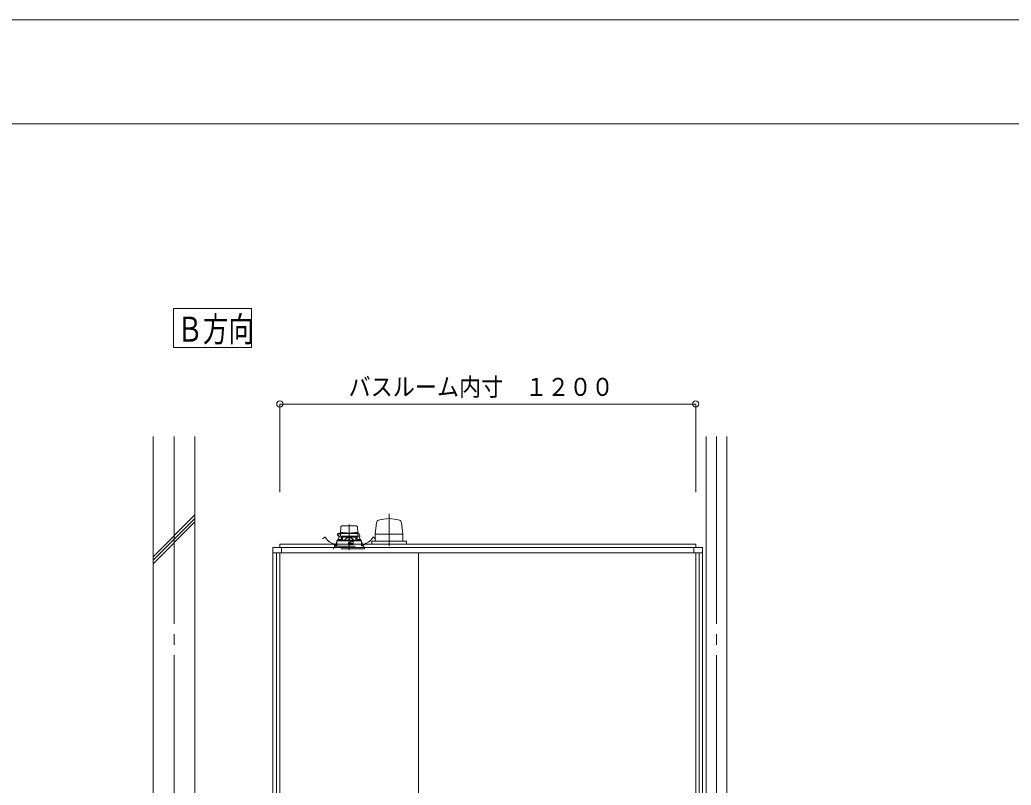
# Model space of a CAD drawing. Units: millimetres on the paper. Extents: x -305 to 305, y -152 to 152.
# Drawn here: x -154.5 to -59.2, y 74.9 to 148.5 of the extents above; entities that cross this region are included whole.
import ezdxf
from ezdxf.enums import TextEntityAlignment as Align

# ---------------------------------------------------------------- set-up
doc = ezdxf.new("R2010")
doc.units = ezdxf.units.MM
doc.linetypes.add('DASHED2', pattern=[3, 2, -1])
doc.linetypes.add('LONG_CHAIN', pattern=[21, 18, -1, 1, -1])
for name, color, linetype, lineweight in [('0-0_0', 7, 'Continuous', 9), ('0-1_VIEW0001', 7, 'Continuous', 9), ('0-4_図面枠', 3, 'Continuous', 9), ('0-5_DEFPOINTS', 7, 'Continuous', 9)]:
    doc.layers.add(name, color=color, linetype=linetype, lineweight=lineweight)
doc.styles.add('ＭＳ ゴシック', font='')
doc.styles.get('ＭＳ ゴシック').set_extended_font_data('MS Gothic')

# ---------------------------------------------------------------- blocks, each defined once
blk = doc.blocks.new('_ORIGIN')
at = {"layer": '0-0_0'}
blk.add_line((0, 0), (-1, 0), dxfattribs=at)
blk.add_circle((0, 0), 0.5, dxfattribs=at)

msp = doc.modelspace()

# ---------------------------------------------------------------- linework, layer by layer
at = {"layer": '0-0_0'}
for p, q in [((-129.518, 103.098), (-129.518, 111.558)), ((-128.918, 111.558), (-90.118, 111.558)), ((-89.518, 103.098), (-89.518, 111.558))]:
    msp.add_line(p, q, dxfattribs=at)
at = {"layer": '0-1_VIEW0001'}
for p, q in [((-139.744, 116.984), (-139.744, 120.734)), ((-139.744, 120.734), (-132.244, 120.734)), ((-132.244, 116.984), (-132.244, 120.734)), ((-139.744, 116.984), (-132.244, 116.984)), ((-141.686, 108.425), (-141.686, 20.025)), ((-137.686, 108.425), (-137.686, 25.025)), ((-88.519, 108.425), (-88.519, 25.025)), ((-86.519, 108.425), (-86.519, 25.025)), ((-141.684, 96.9), (-137.684, 100.9)), ((-141.684, 96.567), (-137.684, 100.567)), ((-141.684, 96.234), (-137.684, 100.234)), ((-120.206, 100.173), (-120.343, 99.058)), ((-117.83, 100.173), (-117.693, 99.058)), ((-120.685, 98.391), (-117.351, 98.391)), ((-120.685, 98.391), (-120.685, 98.091)), ((-120.343, 99.058), (-117.693, 99.058)), ((-120.343, 99.058), (-120.343, 98.391)), ((-117.693, 99.058), (-117.693, 98.391)), ((-117.351, 98.391), (-117.351, 98.091)), ((-130.185, 32.558), (-130.185, 97.758)), ((-129.518, 97.758), (-130.185, 97.758)), ((-130.185, 97.758), (-130.185, 97.258)), ((-130.185, 97.758), (-88.851, 97.758)), ((-129.518, 98.091), (-129.518, 97.758)), ((-129.518, 98.091), (-89.518, 98.091)), ((-129.351, 97.758), (-129.351, 97.258)), ((-89.685, 97.758), (-89.685, 97.258)), ((-89.518, 98.091), (-89.518, 97.758)), ((-88.851, 97.758), (-89.518, 97.758)), ((-88.851, 32.558), (-88.851, 97.758)), ((-88.851, 97.758), (-88.851, 97.258)), ((-130.185, 97.258), (-88.851, 97.258)), ((-129.851, 31.225), (-129.851, 97.258)), ((-129.518, 44.625), (-129.518, 97.258)), ((-116.185, 45.625), (-116.185, 97.258)), ((-89.518, 31.225), (-89.518, 97.258)), ((-89.185, 31.225), (-89.185, 97.258))]:
    msp.add_line(p, q, dxfattribs=at)
at = {"layer": '0-1_VIEW0001', "linetype": 'LONG_CHAIN'}
for p, q in [((-139.685, 108.425), (-139.685, 20.025)), ((-87.518, 108.425), (-87.518, 20.025)), ((-119.018, 101.005), (-119.018, 97.933)), ((-122.851, 99.97), (-122.851, 97.509))]:
    msp.add_line(p, q, dxfattribs=at)
at = {"layer": '0-1_VIEW0001', "linetype": 'DASHED2'}
for p, q in [((-123.691, 99.138), (-123.69, 99.168)), ((-123.674, 99.138), (-123.664, 99.681)), ((-123.673, 99.185), (-123.673, 99.185)), ((-123.607, 99.166), (-123.61, 99.138)), ((-123.57, 99.199), (-123.571, 99.199)), ((-123.498, 99.845), (-122.205, 99.845)), ((-123.465, 99.199), (-123.466, 99.199)), ((-123.254, 99.188), (-123.116, 99.188)), ((-122.587, 99.188), (-122.449, 99.188)), ((-122.237, 99.199), (-122.238, 99.199)), ((-122.131, 99.199), (-122.133, 99.199)), ((-122.093, 99.138), (-122.095, 99.166)), ((-122.038, 99.681), (-122.029, 99.138)), ((-122.03, 99.185), (-122.029, 99.185)), ((-122.013, 99.168), (-122.012, 99.138)), ((-125.409, 98.601), (-125.33, 98.662)), ((-125.402, 98.592), (-125.409, 98.601)), ((-125.322, 98.652), (-125.402, 98.592)), ((-125.33, 98.662), (-125.195, 98.765)), ((-125.188, 98.756), (-125.322, 98.652)), ((-124.971, 98.502), (-125.164, 98.753)), ((-125.155, 98.76), (-124.962, 98.509)), ((-124.463, 98.159), (-124.756, 98.318)), ((-124.751, 98.328), (-124.458, 98.169)), ((-124.049, 98.289), (-124.024, 98.342)), ((-124.024, 98.315), (-124.038, 98.284)), ((-124.024, 98.418), (-124.025, 97.891)), ((-124.001, 98.475), (-124.017, 98.458)), ((-124.017, 98.458), (-124.017, 98.418)), ((-124.001, 98.475), (-122.851, 98.485)), ((-123.961, 98.475), (-123.826, 98.763)), ((-123.815, 98.758), (-123.948, 98.475)), ((-123.861, 98.855), (-123.879, 98.855)), ((-123.784, 99.115), (-123.873, 99.115)), ((-123.675, 98.855), (-123.861, 98.855)), ((-123.842, 98.505), (-123.844, 98.476)), ((-123.844, 98.476), (-123.661, 98.476)), ((-123.815, 98.758), (-123.826, 98.763)), ((-123.787, 98.819), (-123.815, 98.758)), ((-123.804, 98.537), (-123.806, 98.537)), ((-123.798, 99.085), (-123.785, 99.112)), ((-123.783, 98.855), (-123.797, 98.824)), ((-123.77, 98.855), (-123.787, 98.819)), ((-123.785, 99.112), (-123.782, 99.119)), ((-123.767, 99.105), (-123.657, 99.105)), ((-123.752, 99.138), (-123.49, 99.138)), ((-123.699, 98.537), (-123.7, 98.537)), ((-123.69, 99.072), (-123.694, 98.871)), ((-123.555, 98.871), (-123.694, 98.871)), ((-123.545, 98.855), (-123.675, 98.855)), ((-123.661, 98.476), (-123.663, 98.505)), ((-123.657, 99.105), (-123.535, 99.105)), ((-123.53, 98.718), (-123.646, 98.478)), ((-123.635, 98.501), (-123.635, 98.855)), ((-123.618, 98.855), (-123.618, 98.718)), ((-123.523, 98.718), (-123.618, 98.718)), ((-123.532, 98.782), (-123.605, 98.855)), ((-122.148, 98.871), (-123.555, 98.871)), ((-122.158, 98.855), (-123.545, 98.855)), ((-123.535, 99.105), (-122.168, 99.105)), ((-123.501, 98.479), (-123.501, 98.751)), ((-123.491, 99.133), (-123.493, 99.105)), ((-123.453, 99.165), (-123.455, 99.165)), ((-123.348, 99.165), (-123.349, 99.165)), ((-123.313, 99.138), (-123.287, 99.138)), ((-123.31, 99.105), (-123.312, 99.133)), ((-123.287, 99.155), (-123.288, 99.105)), ((-123.081, 99.105), (-123.082, 99.155)), ((-123.082, 99.138), (-122.621, 99.138)), ((-122.927, 98.245), (-122.925, 98.025)), ((-122.781, 98.251), (-122.92, 98.251)), ((-122.919, 98.1), (-122.92, 98.251)), ((-122.876, 98.751), (-122.876, 98.484)), ((-122.851, 98.485), (-121.702, 98.475)), ((-122.851, 98.251), (-122.851, 98.101)), ((-122.826, 98.751), (-122.826, 98.484)), ((-122.784, 98.1), (-122.783, 98.251)), ((-122.775, 98.206), (-122.775, 98.245)), ((-122.708, 98.418), (-122.441, 98.418)), ((-122.476, 98.351), (-122.675, 98.351)), ((-122.62, 99.155), (-122.621, 99.105)), ((-122.481, 98.068), (-122.475, 98.384)), ((-122.475, 98.385), (-122.461, 98.398)), ((-122.475, 98.075), (-122.475, 98.385)), ((-122.415, 99.105), (-122.416, 99.155)), ((-122.415, 99.138), (-122.39, 99.138)), ((-122.391, 99.133), (-122.393, 99.105)), ((-122.353, 99.165), (-122.355, 99.165)), ((-122.248, 99.165), (-122.249, 99.165)), ((-122.213, 99.138), (-121.951, 99.138)), ((-122.21, 99.105), (-122.212, 99.133)), ((-122.201, 98.479), (-122.201, 98.751)), ((-122.085, 98.718), (-122.18, 98.718)), ((-122.057, 98.478), (-122.173, 98.718)), ((-122.098, 98.855), (-122.171, 98.782)), ((-122.168, 99.105), (-122.046, 99.105)), ((-122.027, 98.855), (-122.158, 98.855)), ((-122.009, 98.871), (-122.148, 98.871)), ((-122.085, 98.718), (-122.085, 98.855)), ((-122.068, 98.855), (-122.068, 98.501)), ((-122.046, 99.105), (-121.935, 99.105)), ((-122.039, 98.505), (-122.042, 98.476)), ((-122.042, 98.476), (-121.859, 98.476)), ((-121.842, 98.855), (-122.027, 98.855)), ((-122.012, 99.072), (-122.009, 98.871)), ((-122.009, 98.871), (-121.842, 98.871)), ((-122.002, 98.537), (-122.004, 98.537)), ((-121.916, 98.819), (-121.933, 98.855)), ((-121.921, 99.119), (-121.917, 99.112)), ((-121.905, 98.824), (-121.92, 98.855)), ((-121.917, 99.112), (-121.905, 99.085)), ((-121.905, 99.085), (-121.805, 98.871)), ((-121.905, 98.824), (-121.877, 98.763)), ((-121.897, 98.537), (-121.898, 98.537)), ((-121.877, 98.763), (-121.887, 98.758)), ((-121.754, 98.475), (-121.887, 98.758)), ((-121.877, 98.763), (-121.741, 98.475)), ((-121.859, 98.476), (-121.861, 98.505)), ((-121.805, 98.871), (-121.842, 98.871)), ((-121.824, 98.855), (-121.842, 98.855)), ((-121.686, 98.458), (-121.702, 98.475)), ((-121.686, 98.418), (-121.686, 98.458)), ((-121.678, 97.891), (-121.679, 98.418)), ((-121.679, 98.342), (-121.654, 98.289)), ((-121.664, 98.284), (-121.679, 98.315)), ((-121.245, 98.169), (-120.952, 98.328)), ((-120.946, 98.318), (-121.239, 98.159)), ((-120.741, 98.509), (-120.548, 98.76)), ((-120.539, 98.753), (-120.731, 98.502)), ((-120.38, 98.652), (-120.515, 98.756)), ((-120.508, 98.765), (-120.373, 98.662)), ((-120.301, 98.592), (-120.38, 98.652)), ((-120.373, 98.662), (-120.294, 98.601)), ((-120.294, 98.601), (-120.301, 98.592)), ((-121.351, 97.758), (-124.351, 97.758)), ((-124.351, 97.758), (-124.342, 97.655)), ((-124.261, 97.891), (-121.441, 97.891)), ((-124.261, 97.891), (-124.261, 97.758)), ((-124.132, 97.984), (-124.118, 98.07)), ((-124.106, 98.068), (-124.12, 97.982)), ((-122.919, 98.155), (-122.926, 98.155)), ((-122.851, 98.101), (-122.919, 98.1)), ((-122.918, 98.035), (-122.919, 98.1)), ((-122.851, 98.035), (-122.918, 98.035)), ((-122.918, 98.018), (-122.781, 98.018)), ((-122.784, 98.1), (-122.851, 98.101)), ((-122.785, 98.035), (-122.851, 98.035)), ((-122.785, 98.035), (-122.784, 98.1)), ((-122.479, 98.155), (-122.784, 98.155)), ((-122.775, 98.025), (-122.775, 98.058)), ((-122.744, 98.171), (-122.772, 98.198)), ((-122.765, 98.068), (-122.481, 98.068)), ((-122.685, 98.168), (-122.737, 98.168)), ((-121.582, 97.982), (-121.597, 98.068)), ((-121.585, 98.07), (-121.571, 97.984)), ((-121.441, 97.758), (-121.441, 97.891)), ((-121.36, 97.655), (-121.351, 97.758))]:
    msp.add_line(p, q, dxfattribs=at)
for points in [[(-123.506, 99.203), (-123.506, 99.199), (-123.53, 99.199), (-123.53, 99.203)], [(-123.39, 99.17), (-123.39, 99.165), (-123.413, 99.165), (-123.413, 99.17)], [(-122.29, 99.17), (-122.29, 99.165), (-122.313, 99.165), (-122.313, 99.17)], [(-122.173, 99.203), (-122.173, 99.199), (-122.196, 99.199), (-122.196, 99.203)], [(-122.683, 98.393), (-122.708, 98.418), (-124.023, 98.418)], [(-124.017, 98.458), (-124.006, 98.458), (-123.995, 98.458), (-123.983, 98.459), (-123.97, 98.459), (-123.955, 98.459), (-123.939, 98.459), (-123.922, 98.459), (-123.904, 98.459), (-123.885, 98.459), (-123.864, 98.46), (-123.843, 98.46), (-123.821, 98.46), (-123.797, 98.46), (-123.773, 98.46), (-123.747, 98.461), (-123.721, 98.461), (-123.694, 98.461), (-123.665, 98.461), (-123.636, 98.462), (-123.607, 98.462), (-123.576, 98.462), (-123.545, 98.462), (-123.513, 98.463), (-123.48, 98.463), (-123.446, 98.463), (-123.412, 98.463), (-123.377, 98.464), (-123.342, 98.464), (-123.306, 98.464), (-123.27, 98.465), (-123.234, 98.465), (-123.197, 98.465), (-123.159, 98.466), (-123.121, 98.466), (-123.083, 98.466), (-123.045, 98.467), (-123.007, 98.467), (-122.968, 98.467), (-122.929, 98.468)], [(-123.694, 98.871), (-123.861, 98.871), (-123.897, 98.871), (-123.798, 99.085)], [(-123.826, 98.763), (-123.797, 98.824), (-123.787, 98.819)], [(-123.741, 98.541), (-123.741, 98.537), (-123.764, 98.537), (-123.764, 98.541)], [(-123.532, 98.782), (-123.501, 98.751), (-122.876, 98.751)], [(-123.523, 98.718), (-123.521, 98.722), (-123.519, 98.726), (-123.517, 98.73), (-123.515, 98.734), (-123.513, 98.738), (-123.511, 98.743), (-123.509, 98.747), (-123.507, 98.751), (-123.505, 98.755)], [(-122.876, 98.741), (-122.902, 98.738), (-122.928, 98.733), (-122.953, 98.727), (-122.978, 98.719), (-123.003, 98.709), (-123.026, 98.698), (-123.049, 98.685), (-123.072, 98.672), (-123.093, 98.657), (-123.115, 98.642), (-123.135, 98.626), (-123.156, 98.609), (-123.175, 98.592), (-123.195, 98.575), (-123.214, 98.557), (-123.232, 98.538), (-123.25, 98.519), (-123.268, 98.5), (-123.286, 98.481)], [(-122.929, 98.468), (-122.89, 98.468), (-122.851, 98.468), (-122.814, 98.468), (-122.777, 98.468), (-122.74, 98.467), (-122.703, 98.467), (-122.667, 98.467), (-122.63, 98.466), (-122.594, 98.466), (-122.558, 98.466), (-122.522, 98.465), (-122.486, 98.465), (-122.451, 98.465), (-122.416, 98.465), (-122.382, 98.464), (-122.348, 98.464), (-122.315, 98.464), (-122.282, 98.463), (-122.249, 98.463), (-122.218, 98.463), (-122.186, 98.463), (-122.156, 98.462), (-122.126, 98.462), (-122.097, 98.462), (-122.068, 98.462), (-122.041, 98.461), (-122.014, 98.461), (-121.987, 98.461), (-121.962, 98.461), (-121.938, 98.46), (-121.914, 98.46), (-121.891, 98.46), (-121.869, 98.46), (-121.849, 98.46), (-121.829, 98.459), (-121.81, 98.459), (-121.792, 98.459), (-121.775, 98.459), (-121.759, 98.459)], [(-122.826, 98.751), (-122.851, 98.751), (-122.876, 98.751)], [(-122.826, 98.751), (-122.201, 98.751), (-122.171, 98.782)], [(-122.417, 98.481), (-122.437, 98.502), (-122.457, 98.524), (-122.477, 98.545), (-122.498, 98.565), (-122.519, 98.585), (-122.541, 98.605), (-122.564, 98.623), (-122.587, 98.641), (-122.611, 98.658), (-122.635, 98.674), (-122.66, 98.689), (-122.686, 98.702), (-122.713, 98.714), (-122.74, 98.724), (-122.769, 98.732), (-122.797, 98.737), (-122.826, 98.741)], [(-122.683, 98.393), (-122.675, 98.385), (-122.675, 98.178)], [(-121.679, 98.418), (-122.441, 98.418), (-122.461, 98.398)], [(-122.198, 98.755), (-122.196, 98.751), (-122.194, 98.747), (-122.192, 98.743), (-122.19, 98.738), (-122.188, 98.734), (-122.186, 98.73), (-122.184, 98.726), (-122.182, 98.722), (-122.18, 98.718)], [(-121.939, 98.541), (-121.939, 98.537), (-121.962, 98.537), (-121.962, 98.541)], [(-121.887, 98.758), (-121.916, 98.819), (-121.905, 98.824)], [(-121.759, 98.459), (-121.744, 98.459), (-121.73, 98.459), (-121.718, 98.459), (-121.706, 98.458), (-121.696, 98.458), (-121.686, 98.458)], [(-121.394, 97.625), (-121.657, 97.625), (-124.309, 97.625)]]:
    msp.add_lwpolyline(points, dxfattribs=at)
at = {"layer": '0-1_VIEW0001'}
for centre, radius, start, end in [((-119.941, 100.14), 0.267, 106.53198, 172.96659), ((-119.018, 97.039), 3.503, 73.43213, 106.56787), ((-118.095, 100.14), 0.267, 7.03341, 73.46802)]:
    msp.add_arc(centre, radius, start, end, dxfattribs=at)
at = {"layer": '0-1_VIEW0001', "linetype": 'DASHED2'}
for centre, radius, start, end in [((-123.673, 99.168), 0.0167, 90, 179), ((-123.498, 99.678), 0.167, 90, 179), ((-123.574, 99.163), 0.0333, 106.25703, 175), ((-123.518, 98.971), 0.233, 103.21298, 106.25703), ((-123.518, 98.971), 0.233, 96.61914, 102.90381), ((-123.527, 99.013), 0.191, 92.17251, 95.2877), ((-123.538, 99.161), 0.0425, 78.75189, 85.33016), ((-123.498, 99.161), 0.0425, 94.66984, 101.24811), ((-123.509, 99.013), 0.191, 84.7123, 87.82749), ((-123.518, 98.971), 0.233, 77.09619, 83.38086), ((-123.518, 98.971), 0.233, 73.74297, 76.78702), ((-123.462, 99.163), 0.0333, 10.42157, 73.74297), ((-123.401, 98.938), 0.233, 96.61914, 102.90381), ((-123.411, 98.979), 0.191, 92.17251, 95.2877), ((-123.421, 99.128), 0.0425, 78.75189, 85.33016), ((-123.381, 99.128), 0.0425, 94.66984, 101.24811), ((-123.392, 98.979), 0.191, 84.7123, 87.82749), ((-123.401, 98.938), 0.233, 77.09619, 83.38086), ((-123.254, 99.155), 0.0333, 90, 179), ((-123.116, 99.155), 0.0333, 1, 90), ((-122.587, 99.155), 0.0333, 90, 179), ((-122.449, 99.155), 0.0333, 1, 90), ((-122.301, 98.938), 0.233, 96.61914, 102.90381), ((-122.311, 98.979), 0.191, 92.17251, 95.2877), ((-122.321, 99.128), 0.0425, 78.75189, 85.33016), ((-122.281, 99.128), 0.0425, 94.66984, 101.24811), ((-122.292, 98.979), 0.191, 84.7123, 87.82749), ((-122.241, 99.163), 0.0333, 106.25703, 169.57843), ((-122.301, 98.938), 0.233, 77.09619, 83.38086), ((-122.185, 98.971), 0.233, 103.21298, 106.25703), ((-122.185, 98.971), 0.233, 96.61914, 102.90381), ((-122.194, 99.013), 0.191, 92.17251, 95.2877), ((-122.205, 99.678), 0.167, 1, 90), ((-122.205, 99.161), 0.0425, 78.75189, 85.33016), ((-122.165, 99.161), 0.0425, 94.66984, 101.24811), ((-122.175, 99.013), 0.191, 84.7123, 87.82749), ((-122.185, 98.971), 0.233, 77.09619, 83.38086), ((-122.185, 98.971), 0.233, 73.74297, 76.78702), ((-122.129, 99.163), 0.0333, 5, 73.74297), ((-122.029, 99.168), 0.0167, 1, 90), ((-125.177, 98.743), 0.0283, 37.5, 127.5), ((-125.177, 98.743), 0.0167, 37.5, 127.5), ((-124.432, 98.916), 0.68, 217.5, 241.50714), ((-124.432, 98.916), 0.668, 217.5, 241.50714), ((-123.284, 97.929), 0.845, 154.81694, 170.44527), ((-123.284, 97.929), 0.833, 154.81694, 170.44527), ((-123.873, 99.011), 0.103, 90, 266.04026), ((-123.879, 98.871), 0.0167, 180, 270), ((-123.808, 98.502), 0.0333, 106.25703, 175), ((-123.752, 98.31), 0.233, 103.21298, 106.25703), ((-123.752, 98.31), 0.233, 96.61914, 102.90381), ((-123.767, 99.071), 0.0333, 90, 155), ((-123.752, 99.105), 0.0333, 90, 155), ((-123.762, 98.351), 0.191, 92.17251, 95.2877), ((-123.772, 98.499), 0.0425, 78.75189, 85.33016), ((-123.732, 98.499), 0.0425, 94.66984, 101.24811), ((-123.743, 98.351), 0.191, 84.7123, 87.82749), ((-123.752, 98.31), 0.233, 77.09619, 83.38086), ((-123.752, 98.31), 0.233, 73.74297, 76.78702), ((-123.675, 98.871), 0.0167, 180, 270), ((-123.657, 99.071), 0.0333, 90, 179), ((-123.696, 98.502), 0.0333, 5, 73.74297), ((-123.457, 99.13), 0.0333, 106.25703, 175), ((-123.401, 98.938), 0.233, 103.21298, 106.25703), ((-123.401, 98.938), 0.233, 73.74297, 76.78702), ((-123.345, 99.13), 0.0333, 5, 73.74297), ((-122.357, 99.13), 0.0333, 106.25703, 175), ((-122.301, 98.938), 0.233, 103.21298, 106.25703), ((-122.301, 98.938), 0.233, 73.74297, 76.78702), ((-122.245, 99.13), 0.0333, 5, 73.74297), ((-122.046, 99.071), 0.0333, 1, 90), ((-122.006, 98.502), 0.0333, 106.25703, 175), ((-122.027, 98.871), 0.0167, 270, 0), ((-121.95, 98.31), 0.233, 103.21298, 106.25703), ((-121.95, 98.31), 0.233, 96.61914, 102.90381), ((-121.96, 98.351), 0.191, 92.17251, 95.2877), ((-121.97, 98.499), 0.0425, 78.75189, 85.33016), ((-121.951, 99.105), 0.0333, 25, 90), ((-121.93, 98.499), 0.0425, 94.66984, 101.24811), ((-121.935, 99.071), 0.0333, 25, 90), ((-121.941, 98.351), 0.191, 84.7123, 87.82749), ((-121.95, 98.31), 0.233, 77.09619, 83.38086), ((-121.95, 98.31), 0.233, 73.74297, 76.78702), ((-121.894, 98.502), 0.0333, 5, 73.74297), ((-121.824, 98.871), 0.0167, 270, 0), ((-122.418, 97.929), 0.833, 9.55473, 25.18306), ((-122.418, 97.929), 0.845, 9.55473, 25.18306), ((-121.271, 98.916), 0.668, 298.49286, 322.5), ((-121.271, 98.916), 0.68, 298.49286, 322.5), ((-120.525, 98.743), 0.0283, 52.5, 142.5), ((-120.525, 98.743), 0.0167, 52.5, 142.5), ((-124.845, 97.456), 0.8, 38.69274, 61.50714), ((-124.845, 97.456), 0.812, 38.69274, 61.50714), ((-124.309, 97.658), 0.0333, 185, 270), ((-124.176, 97.991), 0.0567, 218.69274, 350.44527), ((-124.176, 97.991), 0.045, 218.69274, 350.44527), ((-122.765, 98.206), 0.01, 180, 225), ((-122.765, 98.058), 0.01, 90, 180), ((-122.737, 98.178), 0.01, 225, 270), ((-122.685, 98.178), 0.01, 270, 0), ((-121.526, 97.991), 0.0567, 189.55473, 321.30726), ((-121.526, 97.991), 0.045, 189.55473, 321.30726), ((-120.858, 97.456), 0.812, 118.49286, 141.30726), ((-120.858, 97.456), 0.8, 118.49286, 141.30726), ((-121.394, 97.658), 0.0333, 270, 355)]:
    msp.add_arc(centre, radius, start, end, dxfattribs=at)
at = {"layer": '0-4_図面枠'}
msp.add_lwpolyline([(-291.017, -138.498), (108.983, -138.498), (108.983, 138.502), (-291.017, 138.502)], close=True, dxfattribs=at)
at = {"layer": '0-5_DEFPOINTS'}
msp.add_line((118.983, 148.502), (-301.017, 148.502), dxfattribs=at)

# ---------------------------------------------------------------- block references
at = {"layer": '0-0_0', "xscale": 0.6, "yscale": 0.6, "rotation": 180}
msp.add_blockref('_ORIGIN', (-129.518, 111.558), dxfattribs=at)
at = {"layer": '0-0_0', "xscale": 0.6, "yscale": 0.6}
msp.add_blockref('_ORIGIN', (-89.518, 111.558), dxfattribs=at)

# ---------------------------------------------------------------- texts
at = {"layer": '0-0_0', "style": 'ＭＳ ゴシック', "width": 0.9}
msp.add_text('バスルーム内寸\u3000１２００', height=1.73, dxfattribs=at).set_placement((-122.905, 111.828), align=Align.BOTTOM_LEFT)
at = {"layer": '0-1_VIEW0001', "style": 'ＭＳ ゴシック', "width": 0.75}
msp.add_text('Ｂ方向', height=2.405, dxfattribs=at).set_placement((-139.387, 116.835), align=Align.BOTTOM_LEFT)

doc.saveas('drawing.dxf')
